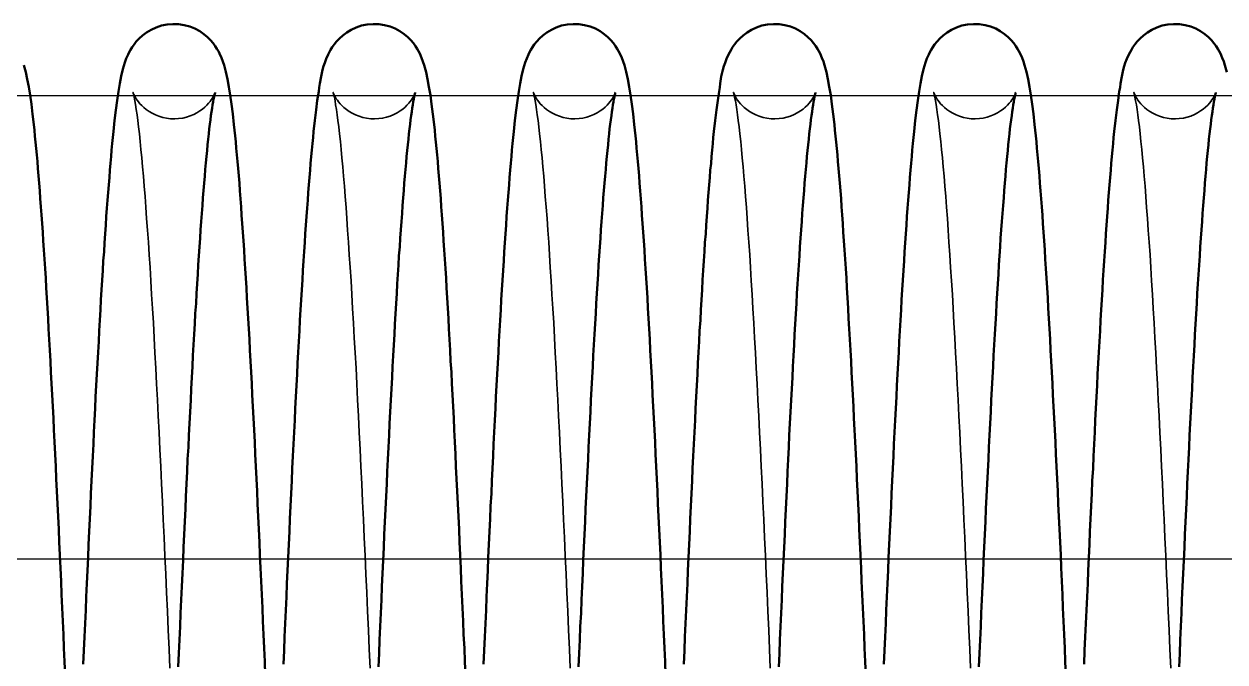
# Model space of a CAD drawing. Header units: millimetres. Extents: x 1448 to 104164, y -19509 to -89.
# Drawn here: x 84455.3 to 84559, y -3001.5 to -2946.5 of the extents above; entities that cross this region are included whole.
import ezdxf

# ---------------------------------------------------------------- set-up
doc = ezdxf.new("R2010")
doc.units = ezdxf.units.MM
doc.header["$LTSCALE"] = 60
doc.header["$MEASUREMENT"] = 0
doc.layers.get('0').update_dxf_attribs({"linetype": 'CONTINUOUS'})
doc.layers.add('가려진 것(ISO)', color=7, linetype='CONTINUOUS', lineweight=35)
doc.layers.add('가시적인 것(ISO)', color=7, linetype='CONTINUOUS', lineweight=50)

# ---------------------------------------------------------------- blocks, each defined once
blk = doc.blocks.new('토션스프링1')
at = {"layer": '가려진 것(ISO)', "flags": 128}
for points in [[(21462485.41, -50955408.88), (21462485.42, -50955408.9), (21462485.44, -50955408.95), (21462485.48, -50955409.05), (21462485.55, -50955409.19), (21462485.6, -50955409.29), (21462485.67, -50955409.4), (21462485.75, -50955409.52), (21462485.85, -50955409.66), (21462485.97, -50955409.81), (21462486.12, -50955409.97), (21462486.3, -50955410.14), (21462486.5, -50955410.31), (21462486.73, -50955410.48), (21462486.99, -50955410.64), (21462487.27, -50955410.79), (21462487.57, -50955410.92), (21462487.89, -50955411.02), (21462488.22, -50955411.1), (21462488.57, -50955411.14), (21462488.91, -50955411.16), (21462489.26, -50955411.15), (21462489.61, -50955411.11), (21462489.94, -50955411.04), (21462490.27, -50955410.94), (21462490.57, -50955410.82), (21462490.86, -50955410.68), (21462491.12, -50955410.52), (21462491.36, -50955410.35), (21462491.57, -50955410.18), (21462491.75, -50955410.01), (21462491.9, -50955409.85), (21462492.03, -50955409.69), (21462492.14, -50955409.55), (21462492.22, -50955409.42), (21462492.29, -50955409.31), (21462492.35, -50955409.21), (21462492.42, -50955409.06), (21462492.47, -50955408.96), (21462492.49, -50955408.9), (21462492.49, -50955408.88), (21462492.49, -50955408.89), (21462492.48, -50955408.93), (21462492.47, -50955408.99), (21462492.45, -50955409.08), (21462492.4, -50955409.3), (21462492.34, -50955409.59), (21462492.28, -50955409.94), (21462492.22, -50955410.34), (21462492.15, -50955410.8), (21462492.09, -50955411.31), (21462492.02, -50955411.86), (21462491.95, -50955412.46), (21462491.88, -50955413.11), (21462491.81, -50955413.8), (21462491.74, -50955414.53), (21462491.67, -50955415.3), (21462491.6, -50955416.12), (21462491.53, -50955416.97), (21462491.46, -50955417.87), (21462491.39, -50955418.8), (21462491.32, -50955419.77), (21462491.25, -50955420.77), (21462491.17, -50955421.81), (21462491.1, -50955422.89), (21462491.03, -50955424), (21462490.96, -50955425.15), (21462490.89, -50955426.33), (21462490.82, -50955427.54), (21462490.75, -50955428.79), (21462490.67, -50955430.06), (21462490.6, -50955431.36), (21462490.53, -50955432.68), (21462490.46, -50955434.04), (21462490.39, -50955435.41), (21462490.32, -50955436.82), (21462490.25, -50955438.25), (21462490.17, -50955439.7), (21462490.1, -50955441.18), (21462490.03, -50955442.68), (21462489.96, -50955444.2), (21462489.89, -50955445.74), (21462489.81, -50955447.3), (21462489.74, -50955448.88), (21462489.67, -50955450.46), (21462489.6, -50955452.06), (21462489.53, -50955453.67), (21462489.46, -50955455.3), (21462489.39, -50955456.94), (21462489.31, -50955458.59)], [(21462502.69, -50955408.88), (21462502.7, -50955408.9), (21462502.71, -50955408.95), (21462502.75, -50955409.05), (21462502.83, -50955409.19), (21462502.88, -50955409.28), (21462502.94, -50955409.39), (21462503.02, -50955409.51), (21462503.12, -50955409.65), (21462503.25, -50955409.8), (21462503.39, -50955409.97), (21462503.57, -50955410.14), (21462503.77, -50955410.31), (21462504, -50955410.48), (21462504.26, -50955410.64), (21462504.54, -50955410.79), (21462504.84, -50955410.91), (21462505.16, -50955411.02), (21462505.49, -50955411.09), (21462505.83, -50955411.14), (21462506.18, -50955411.16), (21462506.53, -50955411.15), (21462506.87, -50955411.11), (21462507.21, -50955411.04), (21462507.53, -50955410.94), (21462507.84, -50955410.82), (21462508.13, -50955410.68), (21462508.39, -50955410.52), (21462508.63, -50955410.36), (21462508.84, -50955410.19), (21462509.02, -50955410.01), (21462509.17, -50955409.85), (21462509.3, -50955409.69), (21462509.41, -50955409.55), (21462509.5, -50955409.42), (21462509.57, -50955409.31), (21462509.62, -50955409.21), (21462509.7, -50955409.06), (21462509.74, -50955408.96), (21462509.76, -50955408.91), (21462509.77, -50955408.88), (21462509.77, -50955408.89), (21462509.76, -50955408.93), (21462509.74, -50955408.99), (21462509.72, -50955409.08), (21462509.67, -50955409.3), (21462509.62, -50955409.59), (21462509.56, -50955409.93), (21462509.5, -50955410.34), (21462509.43, -50955410.8), (21462509.36, -50955411.3), (21462509.29, -50955411.86), (21462509.23, -50955412.46), (21462509.16, -50955413.1), (21462509.09, -50955413.79), (21462509.02, -50955414.53), (21462508.95, -50955415.3), (21462508.88, -50955416.12), (21462508.81, -50955416.97), (21462508.73, -50955417.86), (21462508.66, -50955418.79), (21462508.59, -50955419.76), (21462508.52, -50955420.77), (21462508.45, -50955421.81), (21462508.38, -50955422.89), (21462508.31, -50955424), (21462508.24, -50955425.15), (21462508.16, -50955426.33), (21462508.09, -50955427.54), (21462508.02, -50955428.78), (21462507.95, -50955430.05), (21462507.88, -50955431.35), (21462507.81, -50955432.68), (21462507.74, -50955434.03), (21462507.66, -50955435.41), (21462507.59, -50955436.81), (21462507.52, -50955438.24), (21462507.45, -50955439.7), (21462507.38, -50955441.18), (21462507.31, -50955442.68), (21462507.23, -50955444.2), (21462507.16, -50955445.74), (21462507.09, -50955447.3), (21462507.02, -50955448.87), (21462506.95, -50955450.46), (21462506.88, -50955452.05), (21462506.8, -50955453.67), (21462506.73, -50955455.29), (21462506.66, -50955456.94), (21462506.59, -50955458.59)], [(21462519.97, -50955408.88), (21462519.97, -50955408.9), (21462519.99, -50955408.95), (21462520.03, -50955409.05), (21462520.1, -50955409.19), (21462520.15, -50955409.29), (21462520.22, -50955409.4), (21462520.3, -50955409.52), (21462520.4, -50955409.66), (21462520.53, -50955409.81), (21462520.67, -50955409.97), (21462520.85, -50955410.14), (21462521.05, -50955410.31), (21462521.28, -50955410.48), (21462521.54, -50955410.64), (21462521.82, -50955410.79), (21462522.12, -50955410.92), (21462522.44, -50955411.02), (21462522.77, -50955411.1), (21462523.12, -50955411.14), (21462523.47, -50955411.16), (21462523.81, -50955411.15), (21462524.16, -50955411.11), (21462524.49, -50955411.04), (21462524.82, -50955410.94), (21462525.12, -50955410.82), (21462525.41, -50955410.68), (21462525.67, -50955410.52), (21462525.91, -50955410.35), (21462526.12, -50955410.18), (21462526.3, -50955410.01), (21462526.45, -50955409.85), (21462526.58, -50955409.69), (21462526.69, -50955409.55), (21462526.78, -50955409.42), (21462526.84, -50955409.31), (21462526.9, -50955409.21), (21462526.97, -50955409.06), (21462527.02, -50955408.96), (21462527.04, -50955408.9), (21462527.05, -50955408.88), (21462527.04, -50955408.89), (21462527.03, -50955408.93), (21462527.02, -50955408.99), (21462527, -50955409.08), (21462526.95, -50955409.3), (21462526.89, -50955409.59), (21462526.83, -50955409.94), (21462526.77, -50955410.34), (21462526.71, -50955410.8), (21462526.64, -50955411.31), (21462526.57, -50955411.86), (21462526.5, -50955412.46), (21462526.43, -50955413.11), (21462526.36, -50955413.8), (21462526.29, -50955414.53), (21462526.22, -50955415.3), (21462526.15, -50955416.12), (21462526.08, -50955416.97), (21462526.01, -50955417.87), (21462525.94, -50955418.8), (21462525.87, -50955419.77), (21462525.8, -50955420.77), (21462525.73, -50955421.81), (21462525.65, -50955422.89), (21462525.58, -50955424), (21462525.51, -50955425.15), (21462525.44, -50955426.33), (21462525.37, -50955427.54), (21462525.3, -50955428.79), (21462525.23, -50955430.06), (21462525.15, -50955431.36), (21462525.08, -50955432.68), (21462525.01, -50955434.04), (21462524.94, -50955435.41), (21462524.87, -50955436.82), (21462524.8, -50955438.25), (21462524.72, -50955439.7), (21462524.65, -50955441.18), (21462524.58, -50955442.68), (21462524.51, -50955444.2), (21462524.44, -50955445.74), (21462524.37, -50955447.3), (21462524.29, -50955448.88), (21462524.22, -50955450.46), (21462524.15, -50955452.06), (21462524.08, -50955453.67), (21462524.01, -50955455.3), (21462523.94, -50955456.94), (21462523.87, -50955458.59)], [(21462537.24, -50955408.88), (21462537.25, -50955408.9), (21462537.27, -50955408.95), (21462537.31, -50955409.05), (21462537.38, -50955409.19), (21462537.43, -50955409.28), (21462537.49, -50955409.39), (21462537.57, -50955409.51), (21462537.68, -50955409.65), (21462537.8, -50955409.8), (21462537.94, -50955409.97), (21462538.12, -50955410.14), (21462538.32, -50955410.31), (21462538.55, -50955410.48), (21462538.81, -50955410.64), (21462539.09, -50955410.79), (21462539.39, -50955410.91), (21462539.71, -50955411.02), (21462540.04, -50955411.09), (21462540.38, -50955411.14), (21462540.73, -50955411.16), (21462541.08, -50955411.15), (21462541.42, -50955411.11), (21462541.76, -50955411.04), (21462542.08, -50955410.94), (21462542.39, -50955410.82), (21462542.68, -50955410.68), (21462542.94, -50955410.52), (21462543.18, -50955410.36), (21462543.39, -50955410.19), (21462543.57, -50955410.01), (21462543.73, -50955409.85), (21462543.86, -50955409.69), (21462543.96, -50955409.55), (21462544.05, -50955409.42), (21462544.12, -50955409.31), (21462544.17, -50955409.21), (21462544.25, -50955409.06), (21462544.29, -50955408.96), (21462544.32, -50955408.91), (21462544.32, -50955408.88), (21462544.32, -50955408.89), (21462544.31, -50955408.93), (21462544.29, -50955408.99), (21462544.27, -50955409.08), (21462544.22, -50955409.3), (21462544.17, -50955409.59), (21462544.11, -50955409.93), (21462544.05, -50955410.34), (21462543.98, -50955410.8), (21462543.91, -50955411.3), (21462543.85, -50955411.86), (21462543.78, -50955412.46), (21462543.71, -50955413.1), (21462543.64, -50955413.79), (21462543.57, -50955414.53), (21462543.5, -50955415.3), (21462543.43, -50955416.12), (21462543.36, -50955416.97), (21462543.29, -50955417.86), (21462543.22, -50955418.79), (21462543.14, -50955419.76), (21462543.07, -50955420.77), (21462543, -50955421.81), (21462542.93, -50955422.89), (21462542.86, -50955424), (21462542.79, -50955425.15), (21462542.72, -50955426.33), (21462542.64, -50955427.54), (21462542.57, -50955428.78), (21462542.5, -50955430.05), (21462542.43, -50955431.35), (21462542.36, -50955432.68), (21462542.29, -50955434.03), (21462542.22, -50955435.41), (21462542.14, -50955436.81), (21462542.07, -50955438.24), (21462542, -50955439.7), (21462541.93, -50955441.18), (21462541.86, -50955442.68), (21462541.79, -50955444.2), (21462541.71, -50955445.74), (21462541.64, -50955447.3), (21462541.57, -50955448.87), (21462541.5, -50955450.46), (21462541.43, -50955452.05), (21462541.36, -50955453.67), (21462541.28, -50955455.29), (21462541.21, -50955456.94), (21462541.14, -50955458.59)], [(21462554.52, -50955408.88), (21462554.52, -50955408.9), (21462554.54, -50955408.95), (21462554.58, -50955409.05), (21462554.65, -50955409.19), (21462554.7, -50955409.29), (21462554.77, -50955409.4), (21462554.85, -50955409.52), (21462554.95, -50955409.66), (21462555.08, -50955409.81), (21462555.23, -50955409.97), (21462555.4, -50955410.14), (21462555.6, -50955410.31), (21462555.83, -50955410.48), (21462556.09, -50955410.64), (21462556.37, -50955410.79), (21462556.67, -50955410.92), (21462556.99, -50955411.02), (21462557.33, -50955411.1), (21462557.67, -50955411.14), (21462558.02, -50955411.16), (21462558.36, -50955411.15), (21462558.71, -50955411.11), (21462559.05, -50955411.04), (21462559.37, -50955410.94), (21462559.68, -50955410.82), (21462559.96, -50955410.68), (21462560.22, -50955410.52), (21462560.46, -50955410.35), (21462560.67, -50955410.18), (21462560.85, -50955410.01), (21462561.01, -50955409.85), (21462561.13, -50955409.69), (21462561.24, -50955409.55), (21462561.33, -50955409.42), (21462561.4, -50955409.31), (21462561.45, -50955409.21), (21462561.53, -50955409.06), (21462561.57, -50955408.96), (21462561.59, -50955408.9), (21462561.6, -50955408.88), (21462561.6, -50955408.89), (21462561.59, -50955408.93), (21462561.57, -50955408.99), (21462561.55, -50955409.08), (21462561.5, -50955409.3), (21462561.44, -50955409.59), (21462561.39, -50955409.94), (21462561.32, -50955410.34), (21462561.26, -50955410.8), (21462561.19, -50955411.31), (21462561.12, -50955411.86), (21462561.05, -50955412.46), (21462560.98, -50955413.11), (21462560.91, -50955413.8), (21462560.84, -50955414.53), (21462560.77, -50955415.3), (21462560.7, -50955416.12), (21462560.63, -50955416.97), (21462560.56, -50955417.87), (21462560.49, -50955418.8), (21462560.42, -50955419.77), (21462560.35, -50955420.77), (21462560.28, -50955421.81), (21462560.21, -50955422.89), (21462560.13, -50955424), (21462560.06, -50955425.15), (21462559.99, -50955426.33), (21462559.92, -50955427.54), (21462559.85, -50955428.79), (21462559.78, -50955430.06), (21462559.71, -50955431.36), (21462559.63, -50955432.68), (21462559.56, -50955434.04), (21462559.49, -50955435.41), (21462559.42, -50955436.82), (21462559.35, -50955438.25), (21462559.28, -50955439.7), (21462559.2, -50955441.18), (21462559.13, -50955442.68), (21462559.06, -50955444.2), (21462558.99, -50955445.74), (21462558.92, -50955447.3), (21462558.85, -50955448.88), (21462558.77, -50955450.46), (21462558.7, -50955452.06), (21462558.63, -50955453.67), (21462558.56, -50955455.3), (21462558.49, -50955456.94), (21462558.42, -50955458.59)], [(21462571.79, -50955408.88), (21462571.8, -50955408.9), (21462571.82, -50955408.95), (21462571.86, -50955409.05), (21462571.93, -50955409.19), (21462571.98, -50955409.28), (21462572.04, -50955409.39), (21462572.13, -50955409.51), (21462572.23, -50955409.65), (21462572.35, -50955409.8), (21462572.5, -50955409.97), (21462572.67, -50955410.14), (21462572.87, -50955410.31), (21462573.1, -50955410.48), (21462573.36, -50955410.64), (21462573.64, -50955410.79), (21462573.94, -50955410.91), (21462574.26, -50955411.02), (21462574.59, -50955411.09), (21462574.94, -50955411.14), (21462575.28, -50955411.16), (21462575.63, -50955411.15), (21462575.98, -50955411.11), (21462576.31, -50955411.04), (21462576.64, -50955410.94), (21462576.94, -50955410.82), (21462577.23, -50955410.68), (21462577.49, -50955410.52), (21462577.73, -50955410.36), (21462577.94, -50955410.19), (21462578.12, -50955410.01), (21462578.28, -50955409.85), (21462578.41, -50955409.69), (21462578.51, -50955409.55), (21462578.6, -50955409.42), (21462578.67, -50955409.31), (21462578.72, -50955409.21), (21462578.8, -50955409.06), (21462578.85, -50955408.96), (21462578.87, -50955408.91), (21462578.87, -50955408.88), (21462578.87, -50955408.89), (21462578.86, -50955408.93), (21462578.84, -50955408.99), (21462578.82, -50955409.08), (21462578.78, -50955409.3), (21462578.72, -50955409.59), (21462578.66, -50955409.93), (21462578.6, -50955410.34), (21462578.53, -50955410.8), (21462578.47, -50955411.3), (21462578.4, -50955411.86), (21462578.33, -50955412.46), (21462578.26, -50955413.1), (21462578.19, -50955413.79), (21462578.12, -50955414.53), (21462578.05, -50955415.3), (21462577.98, -50955416.12), (21462577.91, -50955416.97), (21462577.84, -50955417.86), (21462577.77, -50955418.79), (21462577.7, -50955419.76), (21462577.62, -50955420.77), (21462577.55, -50955421.81), (21462577.48, -50955422.89), (21462577.41, -50955424), (21462577.34, -50955425.15), (21462577.27, -50955426.33), (21462577.2, -50955427.54), (21462577.12, -50955428.78), (21462577.05, -50955430.05), (21462576.98, -50955431.35), (21462576.91, -50955432.68), (21462576.84, -50955434.03), (21462576.77, -50955435.41), (21462576.7, -50955436.81), (21462576.62, -50955438.24), (21462576.55, -50955439.7), (21462576.48, -50955441.18), (21462576.41, -50955442.68), (21462576.34, -50955444.2), (21462576.27, -50955445.74), (21462576.19, -50955447.3), (21462576.12, -50955448.87), (21462576.05, -50955450.46), (21462575.98, -50955452.05), (21462575.91, -50955453.67), (21462575.84, -50955455.29), (21462575.76, -50955456.94), (21462575.69, -50955458.59)]]:
    blk.add_lwpolyline(points, dxfattribs=at)
at = {"layer": '가시적인 것(ISO)', "flags": 128}
for points in [[(21462484.48, -50955407.12), (21462484.64, -50955406.52), (21462484.74, -50955406.21), (21462484.87, -50955405.88), (21462485.03, -50955405.52), (21462485.13, -50955405.32), (21462485.25, -50955405.11), (21462485.4, -50955404.88), (21462485.58, -50955404.63), (21462485.8, -50955404.37), (21462486.06, -50955404.1), (21462486.38, -50955403.84), (21462486.74, -50955403.59), (21462487.14, -50955403.37), (21462487.59, -50955403.19), (21462488.06, -50955403.06), (21462488.55, -50955402.98), (21462489.06, -50955402.97), (21462489.56, -50955403.01), (21462490.05, -50955403.11), (21462490.51, -50955403.26), (21462490.94, -50955403.46), (21462491.33, -50955403.69), (21462491.67, -50955403.95), (21462491.96, -50955404.21), (21462492.2, -50955404.48), (21462492.41, -50955404.73), (21462492.57, -50955404.97), (21462492.71, -50955405.2), (21462492.93, -50955405.6), (21462493.1, -50955405.97), (21462493.23, -50955406.31), (21462493.34, -50955406.62), (21462493.42, -50955406.93), (21462493.54, -50955407.51), (21462493.64, -50955408.12), (21462493.69, -50955408.45), (21462493.75, -50955408.8), (21462493.86, -50955409.56), (21462493.97, -50955410.39), (21462494.08, -50955411.29), (21462494.19, -50955412.26), (21462494.24, -50955412.77), (21462494.29, -50955413.3), (21462494.34, -50955413.85), (21462494.39, -50955414.41), (21462494.44, -50955415), (21462494.49, -50955415.6), (21462494.55, -50955416.22), (21462494.6, -50955416.86), (21462494.65, -50955417.51), (21462494.7, -50955418.19), (21462494.75, -50955418.88), (21462494.8, -50955419.6), (21462494.85, -50955420.33), (21462494.9, -50955421.08), (21462494.95, -50955421.84), (21462495.01, -50955422.62), (21462495.06, -50955423.42), (21462495.11, -50955424.24), (21462495.16, -50955425.07), (21462495.21, -50955425.92), (21462495.26, -50955426.78), (21462495.31, -50955427.66), (21462495.36, -50955428.55), (21462495.41, -50955429.45), (21462495.46, -50955430.37), (21462495.52, -50955431.3), (21462495.57, -50955432.25), (21462495.62, -50955433.21), (21462495.67, -50955434.18), (21462495.72, -50955435.16), (21462495.77, -50955436.17), (21462495.82, -50955437.18), (21462495.87, -50955438.2), (21462495.92, -50955439.24), (21462495.97, -50955440.29), (21462496.02, -50955441.35), (21462496.08, -50955442.42), (21462496.13, -50955443.5), (21462496.18, -50955444.59), (21462496.23, -50955445.68), (21462496.28, -50955446.79), (21462496.33, -50955447.9), (21462496.38, -50955449.02), (21462496.43, -50955450.15), (21462496.48, -50955451.28), (21462496.53, -50955452.42), (21462496.58, -50955453.57), (21462496.63, -50955454.72), (21462496.69, -50955455.89), (21462496.74, -50955457.06), (21462496.79, -50955458.23)], [(21462498.36, -50955459.2), (21462498.41, -50955458.02), (21462498.46, -50955456.85), (21462498.51, -50955455.68), (21462498.56, -50955454.52), (21462498.61, -50955453.36), (21462498.66, -50955452.21), (21462498.71, -50955451.06), (21462498.76, -50955449.93), (21462498.81, -50955448.8), (21462498.86, -50955447.69), (21462498.91, -50955446.58), (21462498.97, -50955445.48), (21462499.02, -50955444.39), (21462499.07, -50955443.3), (21462499.12, -50955442.23), (21462499.17, -50955441.16), (21462499.22, -50955440.1), (21462499.27, -50955439.06), (21462499.32, -50955438.02), (21462499.37, -50955437), (21462499.42, -50955435.99), (21462499.48, -50955434.99), (21462499.53, -50955434), (21462499.58, -50955433.03), (21462499.63, -50955432.07), (21462499.68, -50955431.12), (21462499.73, -50955430.19), (21462499.78, -50955429.28), (21462499.83, -50955428.38), (21462499.88, -50955427.49), (21462499.93, -50955426.62), (21462499.98, -50955425.76), (21462500.04, -50955424.92), (21462500.09, -50955424.09), (21462500.14, -50955423.28), (21462500.19, -50955422.48), (21462500.24, -50955421.7), (21462500.29, -50955420.94), (21462500.34, -50955420.19), (21462500.39, -50955419.46), (21462500.45, -50955418.75), (21462500.5, -50955418.05), (21462500.55, -50955417.37), (21462500.6, -50955416.71), (21462500.65, -50955416.07), (21462500.7, -50955415.45), (21462500.76, -50955414.85), (21462500.81, -50955414.26), (21462500.86, -50955413.7), (21462500.91, -50955413.15), (21462500.96, -50955412.63), (21462501.01, -50955412.13), (21462501.06, -50955411.64), (21462501.17, -50955410.73), (21462501.27, -50955409.88), (21462501.38, -50955409.11), (21462501.5, -50955408.39), (21462501.62, -50955407.72), (21462501.76, -50955407.11), (21462501.92, -50955406.52), (21462502.02, -50955406.21), (21462502.14, -50955405.88), (21462502.3, -50955405.52), (21462502.41, -50955405.32), (21462502.53, -50955405.1), (21462502.68, -50955404.87), (21462502.86, -50955404.63), (21462503.08, -50955404.37), (21462503.34, -50955404.1), (21462503.66, -50955403.84), (21462504.02, -50955403.59), (21462504.42, -50955403.37), (21462504.87, -50955403.19), (21462505.34, -50955403.06), (21462505.84, -50955402.98), (21462506.34, -50955402.97), (21462506.84, -50955403.01), (21462507.33, -50955403.11), (21462507.79, -50955403.26), (21462508.22, -50955403.46), (21462508.61, -50955403.7), (21462508.95, -50955403.95), (21462509.24, -50955404.22), (21462509.48, -50955404.48), (21462509.69, -50955404.73), (21462509.85, -50955404.98), (21462509.99, -50955405.2), (21462510.1, -50955405.41), (21462510.2, -50955405.6), (21462510.35, -50955405.95), (21462510.47, -50955406.28), (21462510.64, -50955406.88), (21462510.79, -50955407.48), (21462510.91, -50955408.12), (21462511.03, -50955408.81), (21462511.14, -50955409.57), (21462511.25, -50955410.4), (21462511.36, -50955411.3), (21462511.46, -50955412.26), (21462511.51, -50955412.77), (21462511.57, -50955413.3), (21462511.62, -50955413.85), (21462511.67, -50955414.41), (21462511.72, -50955414.99), (21462511.77, -50955415.59), (21462511.82, -50955416.22), (21462511.87, -50955416.85), (21462511.92, -50955417.51), (21462511.97, -50955418.19), (21462512.03, -50955418.88), (21462512.08, -50955419.6), (21462512.13, -50955420.33), (21462512.18, -50955421.08), (21462512.23, -50955421.85), (21462512.28, -50955422.63), (21462512.33, -50955423.43), (21462512.38, -50955424.24), (21462512.43, -50955425.08), (21462512.49, -50955425.92), (21462512.54, -50955426.78), (21462512.59, -50955427.66), (21462512.64, -50955428.55), (21462512.69, -50955429.45), (21462512.74, -50955430.37), (21462512.79, -50955431.3), (21462512.84, -50955432.25), (21462512.89, -50955433.21), (21462512.94, -50955434.18), (21462512.99, -50955435.17), (21462513.05, -50955436.17), (21462513.1, -50955437.18), (21462513.15, -50955438.21), (21462513.2, -50955439.25), (21462513.25, -50955440.29), (21462513.3, -50955441.35), (21462513.35, -50955442.42), (21462513.4, -50955443.5), (21462513.45, -50955444.59), (21462513.5, -50955445.68), (21462513.56, -50955446.79), (21462513.61, -50955447.9), (21462513.66, -50955449.02), (21462513.71, -50955450.14), (21462513.76, -50955451.28), (21462513.81, -50955452.42), (21462513.86, -50955453.57), (21462513.91, -50955454.73), (21462513.96, -50955455.89), (21462514.01, -50955457.06), (21462514.06, -50955458.24)], [(21462515.63, -50955459.2), (21462515.68, -50955458.02), (21462515.73, -50955456.85), (21462515.78, -50955455.68), (21462515.83, -50955454.52), (21462515.89, -50955453.36), (21462515.94, -50955452.21), (21462515.99, -50955451.07), (21462516.04, -50955449.94), (21462516.09, -50955448.81), (21462516.14, -50955447.7), (21462516.19, -50955446.59), (21462516.24, -50955445.48), (21462516.29, -50955444.39), (21462516.34, -50955443.3), (21462516.39, -50955442.23), (21462516.44, -50955441.16), (21462516.5, -50955440.1), (21462516.55, -50955439.05), (21462516.6, -50955438.02), (21462516.65, -50955437), (21462516.7, -50955435.98), (21462516.75, -50955434.99), (21462516.8, -50955434), (21462516.85, -50955433.03), (21462516.9, -50955432.07), (21462516.95, -50955431.13), (21462517.01, -50955430.2), (21462517.06, -50955429.28), (21462517.11, -50955428.38), (21462517.16, -50955427.5), (21462517.21, -50955426.62), (21462517.26, -50955425.76), (21462517.31, -50955424.92), (21462517.36, -50955424.09), (21462517.41, -50955423.28), (21462517.46, -50955422.48), (21462517.52, -50955421.7), (21462517.57, -50955420.93), (21462517.62, -50955420.18), (21462517.67, -50955419.45), (21462517.72, -50955418.74), (21462517.77, -50955418.04), (21462517.82, -50955417.37), (21462517.88, -50955416.71), (21462517.93, -50955416.07), (21462517.98, -50955415.45), (21462518.03, -50955414.85), (21462518.08, -50955414.27), (21462518.13, -50955413.71), (21462518.18, -50955413.17), (21462518.24, -50955412.65), (21462518.29, -50955412.14), (21462518.34, -50955411.66), (21462518.44, -50955410.74), (21462518.55, -50955409.89), (21462518.66, -50955409.11), (21462518.78, -50955408.38), (21462518.9, -50955407.72), (21462519.03, -50955407.12), (21462519.19, -50955406.52), (21462519.29, -50955406.21), (21462519.42, -50955405.88), (21462519.58, -50955405.52), (21462519.68, -50955405.32), (21462519.8, -50955405.11), (21462519.95, -50955404.88), (21462520.13, -50955404.63), (21462520.35, -50955404.37), (21462520.62, -50955404.1), (21462520.93, -50955403.84), (21462521.29, -50955403.59), (21462521.69, -50955403.37), (21462522.14, -50955403.19), (21462522.61, -50955403.06), (21462523.11, -50955402.98), (21462523.61, -50955402.97), (21462524.11, -50955403.01), (21462524.6, -50955403.11), (21462525.06, -50955403.26), (21462525.49, -50955403.46), (21462525.88, -50955403.69), (21462526.22, -50955403.95), (21462526.51, -50955404.21), (21462526.76, -50955404.48), (21462526.96, -50955404.73), (21462527.13, -50955404.97), (21462527.26, -50955405.2), (21462527.48, -50955405.6), (21462527.65, -50955405.97), (21462527.78, -50955406.31), (21462527.89, -50955406.62), (21462527.97, -50955406.93), (21462528.1, -50955407.51), (21462528.19, -50955408.12), (21462528.24, -50955408.45), (21462528.3, -50955408.8), (21462528.41, -50955409.56), (21462528.52, -50955410.39), (21462528.63, -50955411.29), (21462528.74, -50955412.26), (21462528.79, -50955412.77), (21462528.84, -50955413.3), (21462528.89, -50955413.85), (21462528.94, -50955414.41), (21462528.99, -50955415), (21462529.05, -50955415.6), (21462529.1, -50955416.22), (21462529.15, -50955416.86), (21462529.2, -50955417.51), (21462529.25, -50955418.19), (21462529.3, -50955418.88), (21462529.35, -50955419.6), (21462529.4, -50955420.33), (21462529.45, -50955421.08), (21462529.51, -50955421.84), (21462529.56, -50955422.62), (21462529.61, -50955423.42), (21462529.66, -50955424.24), (21462529.71, -50955425.07), (21462529.76, -50955425.92), (21462529.81, -50955426.78), (21462529.86, -50955427.66), (21462529.91, -50955428.55), (21462529.97, -50955429.45), (21462530.02, -50955430.37), (21462530.07, -50955431.3), (21462530.12, -50955432.25), (21462530.17, -50955433.21), (21462530.22, -50955434.18), (21462530.27, -50955435.16), (21462530.32, -50955436.17), (21462530.37, -50955437.18), (21462530.42, -50955438.2), (21462530.47, -50955439.24), (21462530.53, -50955440.29), (21462530.58, -50955441.35), (21462530.63, -50955442.42), (21462530.68, -50955443.5), (21462530.73, -50955444.59), (21462530.78, -50955445.68), (21462530.83, -50955446.79), (21462530.88, -50955447.9), (21462530.93, -50955449.02), (21462530.98, -50955450.15), (21462531.03, -50955451.28), (21462531.08, -50955452.42), (21462531.14, -50955453.57), (21462531.19, -50955454.72), (21462531.24, -50955455.89), (21462531.29, -50955457.06), (21462531.34, -50955458.23)], [(21462532.91, -50955459.2), (21462532.96, -50955458.02), (21462533.01, -50955456.85), (21462533.06, -50955455.68), (21462533.11, -50955454.52), (21462533.16, -50955453.36), (21462533.21, -50955452.21), (21462533.26, -50955451.06), (21462533.31, -50955449.93), (21462533.36, -50955448.8), (21462533.42, -50955447.69), (21462533.47, -50955446.58), (21462533.52, -50955445.48), (21462533.57, -50955444.39), (21462533.62, -50955443.3), (21462533.67, -50955442.23), (21462533.72, -50955441.16), (21462533.77, -50955440.1), (21462533.82, -50955439.06), (21462533.87, -50955438.02), (21462533.92, -50955437), (21462533.98, -50955435.99), (21462534.03, -50955434.99), (21462534.08, -50955434), (21462534.13, -50955433.03), (21462534.18, -50955432.07), (21462534.23, -50955431.12), (21462534.28, -50955430.19), (21462534.33, -50955429.28), (21462534.38, -50955428.38), (21462534.43, -50955427.49), (21462534.48, -50955426.62), (21462534.54, -50955425.76), (21462534.59, -50955424.92), (21462534.64, -50955424.09), (21462534.69, -50955423.28), (21462534.74, -50955422.48), (21462534.79, -50955421.7), (21462534.84, -50955420.94), (21462534.89, -50955420.19), (21462534.95, -50955419.46), (21462535, -50955418.75), (21462535.05, -50955418.05), (21462535.1, -50955417.37), (21462535.15, -50955416.71), (21462535.2, -50955416.07), (21462535.26, -50955415.45), (21462535.31, -50955414.85), (21462535.36, -50955414.26), (21462535.41, -50955413.7), (21462535.46, -50955413.15), (21462535.51, -50955412.63), (21462535.57, -50955412.13), (21462535.62, -50955411.64), (21462535.72, -50955410.73), (21462535.83, -50955409.88), (21462535.94, -50955409.11), (21462536.05, -50955408.39), (21462536.18, -50955407.72), (21462536.31, -50955407.11), (21462536.47, -50955406.52), (21462536.57, -50955406.21), (21462536.69, -50955405.88), (21462536.85, -50955405.52), (21462536.96, -50955405.32), (21462537.08, -50955405.1), (21462537.23, -50955404.87), (21462537.41, -50955404.63), (21462537.63, -50955404.37), (21462537.89, -50955404.1), (21462538.21, -50955403.84), (21462538.57, -50955403.59), (21462538.97, -50955403.37), (21462539.42, -50955403.19), (21462539.9, -50955403.06), (21462540.39, -50955402.98), (21462540.89, -50955402.97), (21462541.39, -50955403.01), (21462541.88, -50955403.11), (21462542.34, -50955403.26), (21462542.77, -50955403.46), (21462543.16, -50955403.7), (21462543.5, -50955403.95), (21462543.79, -50955404.22), (21462544.03, -50955404.48), (21462544.24, -50955404.73), (21462544.4, -50955404.98), (21462544.54, -50955405.2), (21462544.65, -50955405.41), (21462544.75, -50955405.6), (21462544.9, -50955405.95), (21462545.02, -50955406.28), (21462545.2, -50955406.88), (21462545.34, -50955407.48), (21462545.46, -50955408.12), (21462545.58, -50955408.81), (21462545.69, -50955409.57), (21462545.8, -50955410.4), (21462545.91, -50955411.3), (21462546.01, -50955412.26), (21462546.07, -50955412.77), (21462546.12, -50955413.3), (21462546.17, -50955413.85), (21462546.22, -50955414.41), (21462546.27, -50955414.99), (21462546.32, -50955415.59), (21462546.37, -50955416.22), (21462546.42, -50955416.85), (21462546.47, -50955417.51), (21462546.53, -50955418.19), (21462546.58, -50955418.88), (21462546.63, -50955419.6), (21462546.68, -50955420.33), (21462546.73, -50955421.08), (21462546.78, -50955421.85), (21462546.83, -50955422.63), (21462546.88, -50955423.43), (21462546.94, -50955424.24), (21462546.99, -50955425.08), (21462547.04, -50955425.92), (21462547.09, -50955426.78), (21462547.14, -50955427.66), (21462547.19, -50955428.55), (21462547.24, -50955429.45), (21462547.29, -50955430.37), (21462547.34, -50955431.3), (21462547.39, -50955432.25), (21462547.44, -50955433.21), (21462547.5, -50955434.18), (21462547.55, -50955435.17), (21462547.6, -50955436.17), (21462547.65, -50955437.18), (21462547.7, -50955438.21), (21462547.75, -50955439.25), (21462547.8, -50955440.29), (21462547.85, -50955441.35), (21462547.9, -50955442.42), (21462547.95, -50955443.5), (21462548.01, -50955444.59), (21462548.06, -50955445.68), (21462548.11, -50955446.79), (21462548.16, -50955447.9), (21462548.21, -50955449.02), (21462548.26, -50955450.14), (21462548.31, -50955451.28), (21462548.36, -50955452.42), (21462548.41, -50955453.57), (21462548.46, -50955454.73), (21462548.51, -50955455.89), (21462548.56, -50955457.06), (21462548.62, -50955458.24)], [(21462550.18, -50955459.2), (21462550.23, -50955458.02), (21462550.28, -50955456.85), (21462550.34, -50955455.68), (21462550.39, -50955454.52), (21462550.44, -50955453.36), (21462550.49, -50955452.21), (21462550.54, -50955451.07), (21462550.59, -50955449.94), (21462550.64, -50955448.81), (21462550.69, -50955447.7), (21462550.74, -50955446.59), (21462550.79, -50955445.48), (21462550.84, -50955444.39), (21462550.89, -50955443.3), (21462550.95, -50955442.23), (21462551, -50955441.16), (21462551.05, -50955440.1), (21462551.1, -50955439.05), (21462551.15, -50955438.02), (21462551.2, -50955437), (21462551.25, -50955435.98), (21462551.3, -50955434.99), (21462551.35, -50955434), (21462551.4, -50955433.03), (21462551.46, -50955432.07), (21462551.51, -50955431.13), (21462551.56, -50955430.2), (21462551.61, -50955429.28), (21462551.66, -50955428.38), (21462551.71, -50955427.5), (21462551.76, -50955426.62), (21462551.81, -50955425.76), (21462551.86, -50955424.92), (21462551.91, -50955424.09), (21462551.96, -50955423.28), (21462552.02, -50955422.48), (21462552.07, -50955421.7), (21462552.12, -50955420.93), (21462552.17, -50955420.18), (21462552.22, -50955419.45), (21462552.27, -50955418.74), (21462552.32, -50955418.04), (21462552.38, -50955417.37), (21462552.43, -50955416.71), (21462552.48, -50955416.07), (21462552.53, -50955415.45), (21462552.58, -50955414.85), (21462552.63, -50955414.27), (21462552.68, -50955413.71), (21462552.74, -50955413.17), (21462552.79, -50955412.65), (21462552.84, -50955412.14), (21462552.89, -50955411.66), (21462552.99, -50955410.74), (21462553.1, -50955409.89), (21462553.21, -50955409.11), (21462553.33, -50955408.38), (21462553.45, -50955407.72), (21462553.58, -50955407.12), (21462553.74, -50955406.52), (21462553.85, -50955406.21), (21462553.97, -50955405.88), (21462554.13, -50955405.52), (21462554.23, -50955405.32), (21462554.35, -50955405.11), (21462554.5, -50955404.88), (21462554.68, -50955404.63), (21462554.9, -50955404.37), (21462555.17, -50955404.1), (21462555.48, -50955403.84), (21462555.84, -50955403.59), (21462556.25, -50955403.37), (21462556.69, -50955403.19), (21462557.16, -50955403.06), (21462557.66, -50955402.98), (21462558.16, -50955402.97), (21462558.66, -50955403.01), (21462559.15, -50955403.11), (21462559.61, -50955403.26), (21462560.04, -50955403.46), (21462560.43, -50955403.69), (21462560.77, -50955403.95), (21462561.06, -50955404.21), (21462561.31, -50955404.48), (21462561.51, -50955404.73), (21462561.68, -50955404.97), (21462561.82, -50955405.2), (21462562.03, -50955405.6), (21462562.2, -50955405.97), (21462562.33, -50955406.31), (21462562.44, -50955406.62), (21462562.53, -50955406.93), (21462562.65, -50955407.51), (21462562.74, -50955408.12), (21462562.8, -50955408.45), (21462562.85, -50955408.8), (21462562.97, -50955409.56), (21462563.08, -50955410.39), (21462563.18, -50955411.29), (21462563.29, -50955412.26), (21462563.34, -50955412.77), (21462563.39, -50955413.3), (21462563.44, -50955413.85), (21462563.5, -50955414.41), (21462563.55, -50955415), (21462563.6, -50955415.6), (21462563.65, -50955416.22), (21462563.7, -50955416.86), (21462563.75, -50955417.51), (21462563.8, -50955418.19), (21462563.85, -50955418.88), (21462563.9, -50955419.6), (21462563.96, -50955420.33), (21462564.01, -50955421.08), (21462564.06, -50955421.84), (21462564.11, -50955422.62), (21462564.16, -50955423.42), (21462564.21, -50955424.24), (21462564.26, -50955425.07), (21462564.31, -50955425.92), (21462564.36, -50955426.78), (21462564.42, -50955427.66), (21462564.47, -50955428.55), (21462564.52, -50955429.45), (21462564.57, -50955430.37), (21462564.62, -50955431.3), (21462564.67, -50955432.25), (21462564.72, -50955433.21), (21462564.77, -50955434.18), (21462564.82, -50955435.16), (21462564.87, -50955436.17), (21462564.92, -50955437.18), (21462564.97, -50955438.2), (21462565.03, -50955439.24), (21462565.08, -50955440.29), (21462565.13, -50955441.35), (21462565.18, -50955442.42), (21462565.23, -50955443.5), (21462565.28, -50955444.59), (21462565.33, -50955445.68), (21462565.38, -50955446.79), (21462565.43, -50955447.9), (21462565.48, -50955449.02), (21462565.53, -50955450.15), (21462565.59, -50955451.28), (21462565.64, -50955452.42), (21462565.69, -50955453.57), (21462565.74, -50955454.72), (21462565.79, -50955455.89), (21462565.84, -50955457.06), (21462565.89, -50955458.23)], [(21462567.46, -50955459.2), (21462567.51, -50955458.02), (21462567.56, -50955456.85), (21462567.61, -50955455.68), (21462567.66, -50955454.52), (21462567.71, -50955453.36), (21462567.76, -50955452.21), (21462567.81, -50955451.06), (21462567.87, -50955449.93), (21462567.92, -50955448.8), (21462567.97, -50955447.69), (21462568.02, -50955446.58), (21462568.07, -50955445.48), (21462568.12, -50955444.39), (21462568.17, -50955443.3), (21462568.22, -50955442.23), (21462568.27, -50955441.16), (21462568.32, -50955440.1), (21462568.37, -50955439.06), (21462568.43, -50955438.02), (21462568.48, -50955437), (21462568.53, -50955435.99), (21462568.58, -50955434.99), (21462568.63, -50955434), (21462568.68, -50955433.03), (21462568.73, -50955432.07), (21462568.78, -50955431.12), (21462568.83, -50955430.19), (21462568.88, -50955429.28), (21462568.93, -50955428.38), (21462568.99, -50955427.49), (21462569.04, -50955426.62), (21462569.09, -50955425.76), (21462569.14, -50955424.92), (21462569.19, -50955424.09), (21462569.24, -50955423.28), (21462569.29, -50955422.48), (21462569.34, -50955421.7), (21462569.39, -50955420.94), (21462569.45, -50955420.19), (21462569.5, -50955419.46), (21462569.55, -50955418.75), (21462569.6, -50955418.05), (21462569.65, -50955417.37), (21462569.7, -50955416.71), (21462569.75, -50955416.07), (21462569.81, -50955415.45), (21462569.86, -50955414.85), (21462569.91, -50955414.26), (21462569.96, -50955413.7), (21462570.01, -50955413.15), (21462570.07, -50955412.63), (21462570.12, -50955412.13), (21462570.17, -50955411.64), (21462570.27, -50955410.73), (21462570.38, -50955409.88), (21462570.49, -50955409.11), (21462570.6, -50955408.39), (21462570.73, -50955407.72), (21462570.86, -50955407.11), (21462571.02, -50955406.52), (21462571.12, -50955406.21), (21462571.25, -50955405.88), (21462571.41, -50955405.52), (21462571.51, -50955405.32), (21462571.63, -50955405.1), (21462571.78, -50955404.87), (21462571.96, -50955404.63), (21462572.18, -50955404.37), (21462572.45, -50955404.1), (21462572.76, -50955403.84), (21462573.12, -50955403.59), (21462573.53, -50955403.37), (21462573.97, -50955403.19), (21462574.45, -50955403.06), (21462574.94, -50955402.98), (21462575.44, -50955402.97), (21462575.94, -50955403.01), (21462576.43, -50955403.11), (21462576.89, -50955403.26), (21462577.32, -50955403.46), (21462577.71, -50955403.7), (21462578.05, -50955403.95), (21462578.34, -50955404.22), (21462578.59, -50955404.48), (21462578.79, -50955404.73), (21462578.96, -50955404.98), (21462579.09, -50955405.2), (21462579.21, -50955405.41), (21462579.3, -50955405.6), (21462579.46, -50955405.95), (21462579.57, -50955406.28), (21462579.75, -50955406.88), (21462579.89, -50955407.48), (21462580.01, -50955408.12), (21462580.13, -50955408.81), (21462580.24, -50955409.57), (21462580.35, -50955410.4), (21462580.46, -50955411.3), (21462580.57, -50955412.26), (21462580.62, -50955412.77), (21462580.67, -50955413.3), (21462580.72, -50955413.85), (21462580.77, -50955414.41), (21462580.82, -50955414.99), (21462580.87, -50955415.59), (21462580.92, -50955416.22), (21462580.97, -50955416.85), (21462581.03, -50955417.51), (21462581.08, -50955418.19), (21462581.13, -50955418.88), (21462581.18, -50955419.6), (21462581.23, -50955420.33), (21462581.28, -50955421.08), (21462581.33, -50955421.85), (21462581.38, -50955422.63), (21462581.44, -50955423.43), (21462581.49, -50955424.24), (21462581.54, -50955425.08), (21462581.59, -50955425.92), (21462581.64, -50955426.78), (21462581.69, -50955427.66), (21462581.74, -50955428.55), (21462581.79, -50955429.45), (21462581.84, -50955430.37), (21462581.89, -50955431.3), (21462581.95, -50955432.25), (21462582, -50955433.21), (21462582.05, -50955434.18), (21462582.1, -50955435.17), (21462582.15, -50955436.17), (21462582.2, -50955437.18), (21462582.25, -50955438.21), (21462582.3, -50955439.25), (21462582.35, -50955440.29), (21462582.4, -50955441.35), (21462582.45, -50955442.42), (21462582.51, -50955443.5), (21462582.56, -50955444.59), (21462582.61, -50955445.68), (21462582.66, -50955446.79), (21462582.71, -50955447.9), (21462582.76, -50955449.02), (21462582.81, -50955450.14), (21462582.86, -50955451.28), (21462582.91, -50955452.42), (21462582.96, -50955453.57), (21462583.01, -50955454.73), (21462583.06, -50955455.89), (21462583.12, -50955457.06), (21462583.17, -50955458.24)], [(21462584.73, -50955459.2), (21462584.78, -50955458.02), (21462584.84, -50955456.85), (21462584.89, -50955455.68), (21462584.94, -50955454.52), (21462584.99, -50955453.36), (21462585.04, -50955452.21), (21462585.09, -50955451.07), (21462585.14, -50955449.94), (21462585.19, -50955448.81), (21462585.24, -50955447.7), (21462585.29, -50955446.59), (21462585.34, -50955445.48), (21462585.39, -50955444.39), (21462585.45, -50955443.3), (21462585.5, -50955442.23), (21462585.55, -50955441.16), (21462585.6, -50955440.1), (21462585.65, -50955439.05), (21462585.7, -50955438.02), (21462585.75, -50955437), (21462585.8, -50955435.98), (21462585.85, -50955434.99), (21462585.9, -50955434), (21462585.96, -50955433.03), (21462586.01, -50955432.07), (21462586.06, -50955431.13), (21462586.11, -50955430.2), (21462586.16, -50955429.28), (21462586.21, -50955428.38), (21462586.26, -50955427.5), (21462586.31, -50955426.62), (21462586.36, -50955425.76), (21462586.41, -50955424.92), (21462586.47, -50955424.09), (21462586.52, -50955423.28), (21462586.57, -50955422.48), (21462586.62, -50955421.7), (21462586.67, -50955420.93), (21462586.72, -50955420.18), (21462586.77, -50955419.45), (21462586.82, -50955418.74), (21462586.88, -50955418.04), (21462586.93, -50955417.37), (21462586.98, -50955416.71), (21462587.03, -50955416.07), (21462587.08, -50955415.45), (21462587.13, -50955414.85), (21462587.18, -50955414.27), (21462587.24, -50955413.71), (21462587.29, -50955413.17), (21462587.34, -50955412.65), (21462587.39, -50955412.14), (21462587.44, -50955411.66), (21462587.55, -50955410.74), (21462587.65, -50955409.89), (21462587.76, -50955409.11), (21462587.88, -50955408.38), (21462588, -50955407.72), (21462588.14, -50955407.12), (21462588.3, -50955406.52)], [(21462488.59, -50955458.48), (21462488.54, -50955457.31), (21462488.49, -50955456.14), (21462488.44, -50955454.98), (21462488.39, -50955453.82), (21462488.34, -50955452.68), (21462488.29, -50955451.54), (21462488.24, -50955450.41), (21462488.18, -50955449.28), (21462488.13, -50955448.16), (21462488.08, -50955447.05), (21462488.03, -50955445.94), (21462487.98, -50955444.85), (21462487.93, -50955443.76), (21462487.88, -50955442.68), (21462487.83, -50955441.61), (21462487.78, -50955440.56), (21462487.73, -50955439.51), (21462487.68, -50955438.48), (21462487.62, -50955437.46), (21462487.57, -50955436.45), (21462487.52, -50955435.45), (21462487.47, -50955434.47), (21462487.42, -50955433.5), (21462487.37, -50955432.55), (21462487.32, -50955431.61), (21462487.27, -50955430.68), (21462487.22, -50955429.77), (21462487.17, -50955428.87), (21462487.12, -50955427.98), (21462487.07, -50955427.11), (21462487.02, -50955426.25), (21462486.96, -50955425.41), (21462486.91, -50955424.59), (21462486.86, -50955423.78), (21462486.81, -50955422.99), (21462486.76, -50955422.22), (21462486.71, -50955421.47), (21462486.66, -50955420.73), (21462486.61, -50955420.01), (21462486.56, -50955419.32), (21462486.51, -50955418.64), (21462486.46, -50955417.98), (21462486.41, -50955417.34), (21462486.36, -50955416.72), (21462486.31, -50955416.11), (21462486.26, -50955415.53), (21462486.21, -50955414.96), (21462486.16, -50955414.42), (21462486.11, -50955413.9), (21462486.06, -50955413.4), (21462486.01, -50955412.92), (21462485.96, -50955412.46), (21462485.91, -50955412.03), (21462485.86, -50955411.62), (21462485.81, -50955411.24), (21462485.77, -50955410.88), (21462485.72, -50955410.54), (21462485.67, -50955410.23), (21462485.63, -50955409.95), (21462485.58, -50955409.69), (21462485.54, -50955409.46), (21462485.5, -50955409.27), (21462485.47, -50955409.11), (21462485.44, -50955408.99), (21462485.42, -50955408.91), (21462485.41, -50955408.88)], [(21462505.87, -50955458.47), (21462505.82, -50955457.3), (21462505.76, -50955456.13), (21462505.71, -50955454.98), (21462505.66, -50955453.82), (21462505.61, -50955452.68), (21462505.56, -50955451.54), (21462505.51, -50955450.4), (21462505.46, -50955449.27), (21462505.41, -50955448.15), (21462505.36, -50955447.04), (21462505.31, -50955445.93), (21462505.26, -50955444.83), (21462505.21, -50955443.75), (21462505.15, -50955442.67), (21462505.1, -50955441.6), (21462505.05, -50955440.55), (21462505, -50955439.5), (21462504.95, -50955438.47), (21462504.9, -50955437.45), (21462504.85, -50955436.44), (21462504.8, -50955435.45), (21462504.75, -50955434.47), (21462504.7, -50955433.5), (21462504.65, -50955432.55), (21462504.6, -50955431.6), (21462504.54, -50955430.67), (21462504.49, -50955429.76), (21462504.44, -50955428.86), (21462504.39, -50955427.97), (21462504.34, -50955427.1), (21462504.29, -50955426.24), (21462504.24, -50955425.4), (21462504.19, -50955424.58), (21462504.14, -50955423.77), (21462504.09, -50955422.99), (21462504.04, -50955422.21), (21462503.99, -50955421.46), (21462503.94, -50955420.73), (21462503.89, -50955420.01), (21462503.84, -50955419.32), (21462503.78, -50955418.64), (21462503.73, -50955417.98), (21462503.68, -50955417.33), (21462503.63, -50955416.71), (21462503.58, -50955416.11), (21462503.53, -50955415.52), (21462503.48, -50955414.96), (21462503.43, -50955414.42), (21462503.38, -50955413.9), (21462503.33, -50955413.4), (21462503.28, -50955412.92), (21462503.23, -50955412.46), (21462503.19, -50955412.03), (21462503.14, -50955411.62), (21462503.09, -50955411.24), (21462503.04, -50955410.88), (21462503, -50955410.54), (21462502.95, -50955410.23), (21462502.9, -50955409.95), (21462502.86, -50955409.69), (21462502.82, -50955409.46), (21462502.78, -50955409.27), (21462502.75, -50955409.11), (21462502.72, -50955408.99), (21462502.7, -50955408.91), (21462502.69, -50955408.88)], [(21462523.14, -50955458.48), (21462523.09, -50955457.31), (21462523.04, -50955456.14), (21462522.99, -50955454.98), (21462522.94, -50955453.82), (21462522.89, -50955452.68), (21462522.84, -50955451.54), (21462522.79, -50955450.41), (21462522.74, -50955449.28), (21462522.69, -50955448.16), (21462522.63, -50955447.05), (21462522.58, -50955445.94), (21462522.53, -50955444.85), (21462522.48, -50955443.76), (21462522.43, -50955442.68), (21462522.38, -50955441.61), (21462522.33, -50955440.56), (21462522.28, -50955439.51), (21462522.23, -50955438.48), (21462522.18, -50955437.46), (21462522.13, -50955436.45), (21462522.07, -50955435.45), (21462522.02, -50955434.47), (21462521.97, -50955433.5), (21462521.92, -50955432.55), (21462521.87, -50955431.61), (21462521.82, -50955430.68), (21462521.77, -50955429.77), (21462521.72, -50955428.87), (21462521.67, -50955427.98), (21462521.62, -50955427.11), (21462521.57, -50955426.25), (21462521.52, -50955425.41), (21462521.47, -50955424.59), (21462521.41, -50955423.78), (21462521.36, -50955422.99), (21462521.31, -50955422.22), (21462521.26, -50955421.47), (21462521.21, -50955420.73), (21462521.16, -50955420.01), (21462521.11, -50955419.32), (21462521.06, -50955418.64), (21462521.01, -50955417.98), (21462520.96, -50955417.34), (21462520.91, -50955416.72), (21462520.86, -50955416.11), (21462520.81, -50955415.53), (21462520.76, -50955414.96), (21462520.71, -50955414.42), (21462520.66, -50955413.9), (21462520.61, -50955413.4), (21462520.56, -50955412.92), (21462520.51, -50955412.46), (21462520.46, -50955412.03), (21462520.41, -50955411.62), (21462520.36, -50955411.24), (21462520.32, -50955410.88), (21462520.27, -50955410.54), (21462520.23, -50955410.23), (21462520.18, -50955409.95), (21462520.14, -50955409.69), (21462520.09, -50955409.46), (21462520.05, -50955409.27), (21462520.02, -50955409.11), (21462519.99, -50955408.99), (21462519.97, -50955408.91), (21462519.97, -50955408.88)], [(21462540.42, -50955458.47), (21462540.37, -50955457.3), (21462540.32, -50955456.13), (21462540.27, -50955454.98), (21462540.21, -50955453.82), (21462540.16, -50955452.68), (21462540.11, -50955451.54), (21462540.06, -50955450.4), (21462540.01, -50955449.27), (21462539.96, -50955448.15), (21462539.91, -50955447.04), (21462539.86, -50955445.93), (21462539.81, -50955444.83), (21462539.76, -50955443.75), (21462539.71, -50955442.67), (21462539.65, -50955441.6), (21462539.6, -50955440.55), (21462539.55, -50955439.5), (21462539.5, -50955438.47), (21462539.45, -50955437.45), (21462539.4, -50955436.44), (21462539.35, -50955435.45), (21462539.3, -50955434.47), (21462539.25, -50955433.5), (21462539.2, -50955432.55), (21462539.15, -50955431.6), (21462539.1, -50955430.67), (21462539.05, -50955429.76), (21462538.99, -50955428.86), (21462538.94, -50955427.97), (21462538.89, -50955427.1), (21462538.84, -50955426.24), (21462538.79, -50955425.4), (21462538.74, -50955424.58), (21462538.69, -50955423.77), (21462538.64, -50955422.99), (21462538.59, -50955422.21), (21462538.54, -50955421.46), (21462538.49, -50955420.73), (21462538.44, -50955420.01), (21462538.39, -50955419.32), (21462538.34, -50955418.64), (21462538.29, -50955417.98), (21462538.24, -50955417.33), (21462538.18, -50955416.71), (21462538.13, -50955416.11), (21462538.08, -50955415.52), (21462538.03, -50955414.96), (21462537.98, -50955414.42), (21462537.93, -50955413.9), (21462537.88, -50955413.4), (21462537.83, -50955412.92), (21462537.79, -50955412.46), (21462537.74, -50955412.03), (21462537.69, -50955411.62), (21462537.64, -50955411.24), (21462537.59, -50955410.88), (21462537.55, -50955410.54), (21462537.5, -50955410.23), (21462537.45, -50955409.95), (21462537.41, -50955409.69), (21462537.37, -50955409.46), (21462537.33, -50955409.27), (21462537.3, -50955409.11), (21462537.27, -50955408.99), (21462537.25, -50955408.91), (21462537.24, -50955408.88)], [(21462557.69, -50955458.48), (21462557.64, -50955457.31), (21462557.59, -50955456.14), (21462557.54, -50955454.98), (21462557.49, -50955453.82), (21462557.44, -50955452.68), (21462557.39, -50955451.54), (21462557.34, -50955450.41), (21462557.29, -50955449.28), (21462557.24, -50955448.16), (21462557.19, -50955447.05), (21462557.13, -50955445.94), (21462557.08, -50955444.85), (21462557.03, -50955443.76), (21462556.98, -50955442.68), (21462556.93, -50955441.61), (21462556.88, -50955440.56), (21462556.83, -50955439.51), (21462556.78, -50955438.48), (21462556.73, -50955437.46), (21462556.68, -50955436.45), (21462556.63, -50955435.45), (21462556.58, -50955434.47), (21462556.52, -50955433.5), (21462556.47, -50955432.55), (21462556.42, -50955431.61), (21462556.37, -50955430.68), (21462556.32, -50955429.77), (21462556.27, -50955428.87), (21462556.22, -50955427.98), (21462556.17, -50955427.11), (21462556.12, -50955426.25), (21462556.07, -50955425.41), (21462556.02, -50955424.59), (21462555.97, -50955423.78), (21462555.92, -50955422.99), (21462555.86, -50955422.22), (21462555.81, -50955421.47), (21462555.76, -50955420.73), (21462555.71, -50955420.01), (21462555.66, -50955419.32), (21462555.61, -50955418.64), (21462555.56, -50955417.98), (21462555.51, -50955417.34), (21462555.46, -50955416.72), (21462555.41, -50955416.11), (21462555.36, -50955415.53), (21462555.31, -50955414.96), (21462555.26, -50955414.42), (21462555.21, -50955413.9), (21462555.16, -50955413.4), (21462555.11, -50955412.92), (21462555.06, -50955412.46), (21462555.01, -50955412.03), (21462554.96, -50955411.62), (21462554.92, -50955411.24), (21462554.87, -50955410.88), (21462554.82, -50955410.54), (21462554.78, -50955410.23), (21462554.73, -50955409.95), (21462554.69, -50955409.69), (21462554.64, -50955409.46), (21462554.61, -50955409.27), (21462554.57, -50955409.11), (21462554.55, -50955408.99), (21462554.53, -50955408.91), (21462554.52, -50955408.88)], [(21462574.97, -50955458.47), (21462574.92, -50955457.3), (21462574.87, -50955456.13), (21462574.82, -50955454.98), (21462574.77, -50955453.82), (21462574.72, -50955452.68), (21462574.66, -50955451.54), (21462574.61, -50955450.4), (21462574.56, -50955449.27), (21462574.51, -50955448.15), (21462574.46, -50955447.04), (21462574.41, -50955445.93), (21462574.36, -50955444.83), (21462574.31, -50955443.75), (21462574.26, -50955442.67), (21462574.21, -50955441.6), (21462574.16, -50955440.55), (21462574.1, -50955439.5), (21462574.05, -50955438.47), (21462574, -50955437.45), (21462573.95, -50955436.44), (21462573.9, -50955435.45), (21462573.85, -50955434.47), (21462573.8, -50955433.5), (21462573.75, -50955432.55), (21462573.7, -50955431.6), (21462573.65, -50955430.67), (21462573.6, -50955429.76), (21462573.55, -50955428.86), (21462573.5, -50955427.97), (21462573.44, -50955427.1), (21462573.39, -50955426.24), (21462573.34, -50955425.4), (21462573.29, -50955424.58), (21462573.24, -50955423.77), (21462573.19, -50955422.99), (21462573.14, -50955422.21), (21462573.09, -50955421.46), (21462573.04, -50955420.73), (21462572.99, -50955420.01), (21462572.94, -50955419.32), (21462572.89, -50955418.64), (21462572.84, -50955417.98), (21462572.79, -50955417.33), (21462572.74, -50955416.71), (21462572.69, -50955416.11), (21462572.64, -50955415.52), (21462572.58, -50955414.96), (21462572.53, -50955414.42), (21462572.48, -50955413.9), (21462572.44, -50955413.4), (21462572.39, -50955412.92), (21462572.34, -50955412.46), (21462572.29, -50955412.03), (21462572.24, -50955411.62), (21462572.19, -50955411.24), (21462572.15, -50955410.88), (21462572.1, -50955410.54), (21462572.05, -50955410.23), (21462572.01, -50955409.95), (21462571.96, -50955409.69), (21462571.92, -50955409.46), (21462571.88, -50955409.27), (21462571.85, -50955409.11), (21462571.82, -50955408.99), (21462571.8, -50955408.91), (21462571.79, -50955408.88)]]:
    blk.add_lwpolyline(points, dxfattribs=at)
blk = doc.blocks.new('토션스프링12345')
blk.add_blockref('토션스프링1', (1400.61, -3974.28))

msp = doc.modelspace()

# ---------------------------------------------------------------- linework, layer by layer
at = {"color": 3}
for p, q in [((79782.44, -2952.64), (85582.44, -2952.64)), ((79607.44, -2992.64), (85865.37, -2992.64))]:
    msp.add_line(p, q, dxfattribs=at)

# ---------------------------------------------------------------- block references
at = {"xscale": -1}
msp.add_blockref('토션스프링12345', (21548444.21, 50956430.79), dxfattribs=at)

doc.saveas('drawing.dxf')
